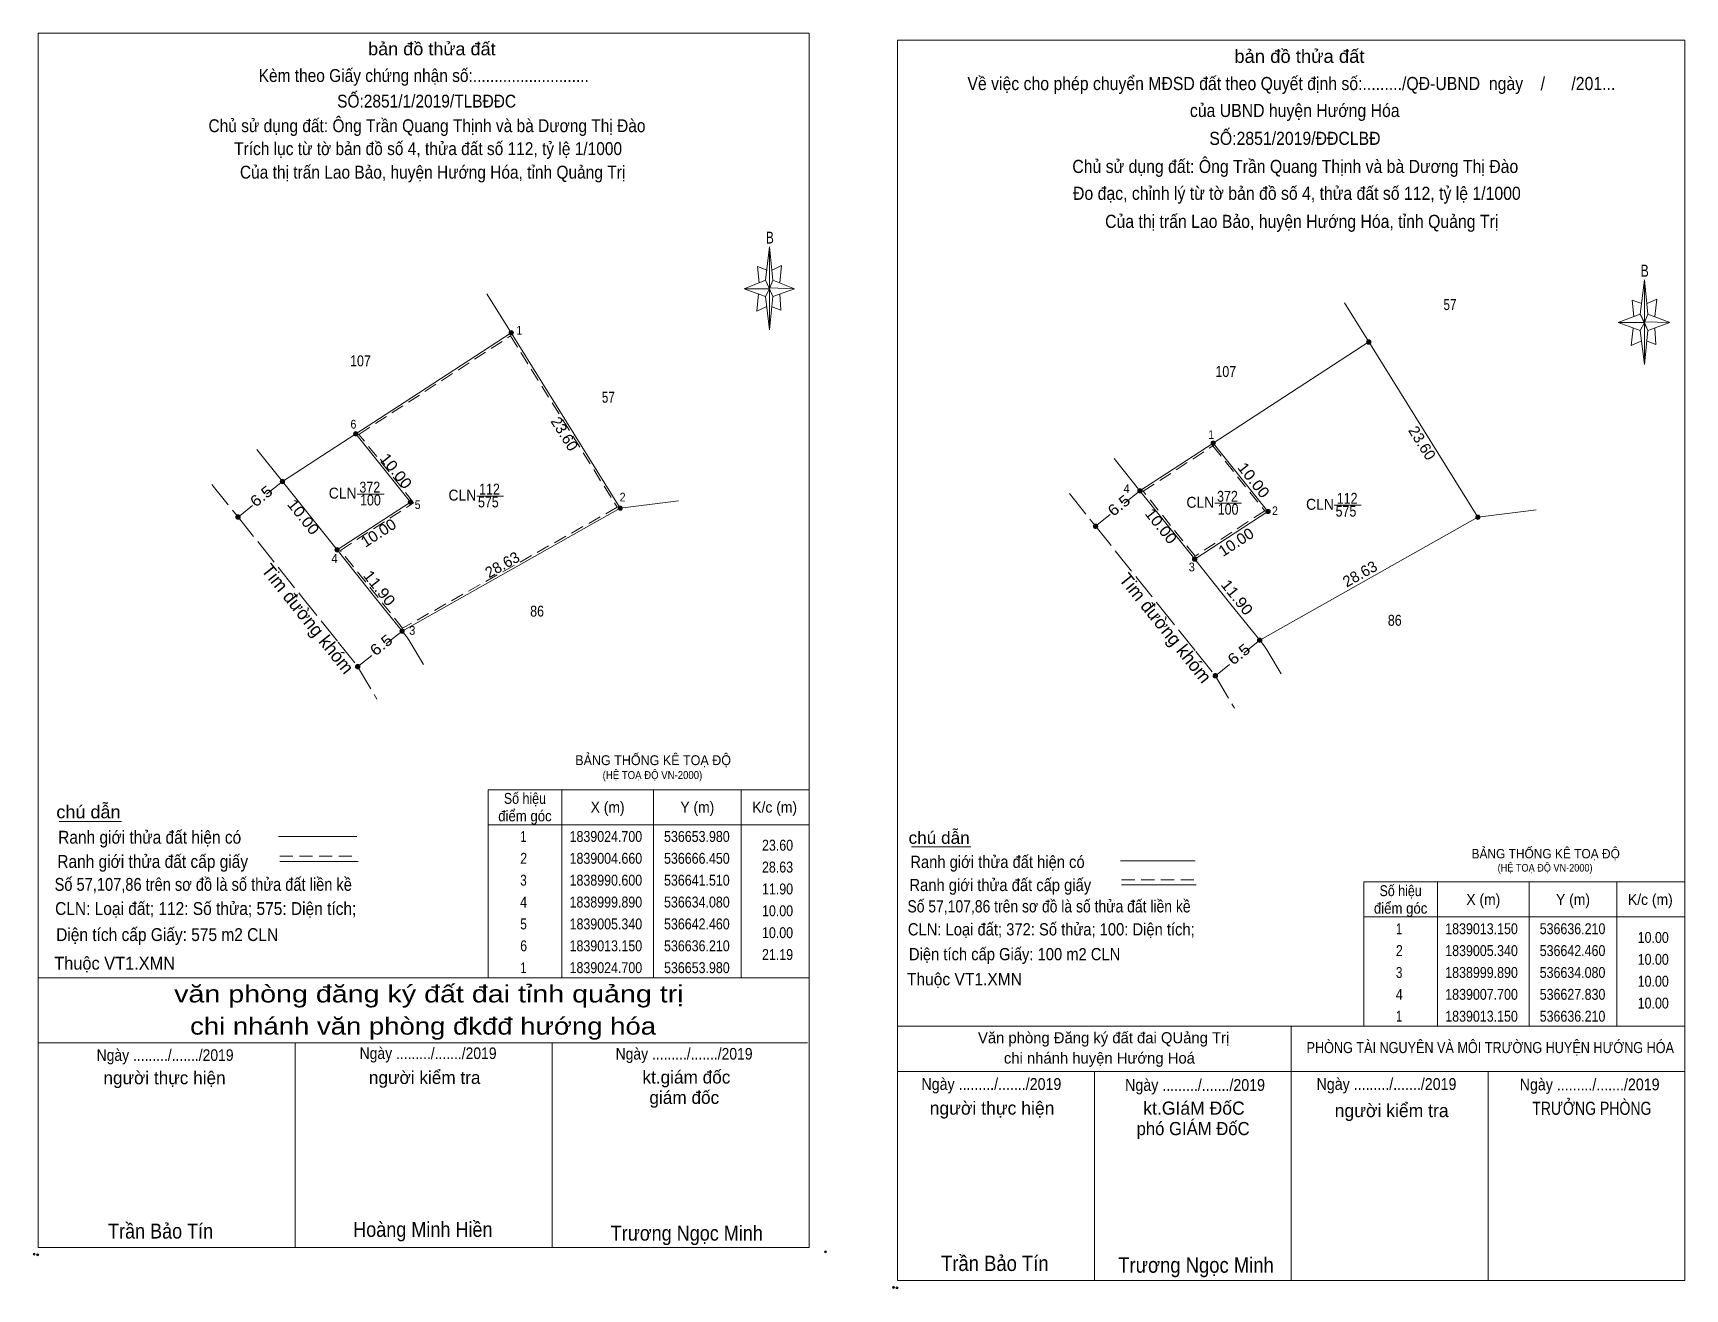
# Model space of a CAD drawing. Header units: metres. Extents: x 536299 to 536673, y 1838721 to 1839052.
# Drawn here: x 536299.4 to 536488.2, y 1838721.5 to 1838865.1 of the extents above; entities that cross this region are included whole.
import ezdxf
from ezdxf.enums import TextEntityAlignment as Align

# ---------------------------------------------------------------- set-up
doc = ezdxf.new("R2010")
doc.units = ezdxf.units.M
doc.header["$LTSCALE"] = 0.5
doc.header["$PDMODE"] = 32
doc.header["$PDSIZE"] = 0.25
doc.linetypes.add('LONG_DASHED', pattern=[7.5, 6, -1.5])
doc.linetypes.add('MEDIUM_DASHED', pattern=[4.5, 3, -1.5])
for name, color, linetype, lineweight in [('1', 7, 'MEDIUM_DASHED', 13), ('10', 7, 'Continuous', 13), ('13', 7, 'Continuous', 13), ('17', 7, 'Continuous', 13), ('2', 7, 'Continuous', 13), ('22', 7, 'Continuous', 13), ('5', 7, 'Continuous', 13), ('6', 7, 'Continuous', 13), ('63', 7, 'MEDIUM_DASHED', 13)]:
    doc.layers.add(name, color=color, linetype=linetype, lineweight=lineweight)

msp = doc.modelspace()

# ---------------------------------------------------------------- hatches: boundary and pattern name
at = {"layer": '10'}
for points in [[(536354.2589, 1838830.7807, 1), (536353.7589, 1838830.7807, 1)], [(536452.28, 1838829.73, 1), (536451.78, 1838829.73, 1)], [(536336.4889, 1838819.2307, 1), (536335.9889, 1838819.2307, 1)], [(536434.51, 1838818.18, 1), (536434.01, 1838818.18, 1)], [(536342.7389, 1838811.4207, 1), (536342.2389, 1838811.4207, 1)], [(536366.7289, 1838810.7407, 1), (536366.2289, 1838810.7407, 1)], [(536440.76, 1838810.37, 1), (536440.26, 1838810.37, 1)], [(536464.75, 1838809.69, 1), (536464.25, 1838809.69, 1)], [(536334.3589, 1838805.9707, 1), (536333.8589, 1838805.9707, 1)], [(536432.38, 1838804.92, 1), (536431.88, 1838804.92, 1)]]:
    msp.add_hatch(color=256, dxfattribs=at).paths.add_polyline_path(points)
at = {"layer": '13'}
for points in [[(536328.1089, 1838813.7807, 1), (536327.6089, 1838813.7807, 1)], [(536426.13, 1838812.73, 1), (536425.63, 1838812.73, 1)], [(536341.7889, 1838796.6807, 1), (536341.2889, 1838796.6807, 1)], [(536439.81, 1838795.63, 1), (536439.31, 1838795.63, 1)]]:
    msp.add_hatch(color=256, dxfattribs=at).paths.add_polyline_path(points)
at = {"layer": '22'}
for points in [[(536336.7189, 1838792.6207, 1), (536336.2189, 1838792.6207, 1)], [(536434.74, 1838791.57, 1), (536434.24, 1838791.57, 1)]]:
    msp.add_hatch(color=256, dxfattribs=at).paths.add_polyline_path(points)
at = {"layer": '63'}
for points in [[(536323.0389, 1838809.7207, 1), (536322.5389, 1838809.7207, 1)], [(536421.06, 1838808.67, 1), (536420.56, 1838808.67, 1)]]:
    msp.add_hatch(color=256, dxfattribs=at).paths.add_polyline_path(points)

# ---------------------------------------------------------------- linework, layer by layer
at = {"layer": '1'}
msp.add_lwpolyline([(536353.93, 1838830.43), (536366.13, 1838810.83), (536341.6, 1838797), (536334.48, 1838805.91), (536342.86, 1838811.36), (536336.61, 1838819.17)], close=True, dxfattribs=at)
at = {"layer": '10'}
for p, q in [((536354.01, 1838830.78), (536366.48, 1838810.74)), ((536452.03, 1838829.73), (536464.5, 1838809.69)), ((536366.48, 1838810.74), (536371.66, 1838811.4)), ((536371.66, 1838811.4), (536373.13, 1838811.59)), ((536341.54, 1838796.68), (536366.48, 1838810.74)), ((536439.56, 1838795.63), (536464.5, 1838809.69)), ((536464.5, 1838809.69), (536469.68, 1838810.35)), ((536469.68, 1838810.35), (536471.15, 1838810.54))]:
    msp.add_line(p, q, dxfattribs=at)
for points in [[(536334.11, 1838805.97), (536342.49, 1838811.42), (536336.24, 1838819.23)], [(536432.13, 1838804.92), (536440.51, 1838810.37), (536434.26, 1838818.18)]]:
    msp.add_lwpolyline(points, dxfattribs=at)
for centre in [(536354.0089, 1838830.7807), (536452.03, 1838829.73), (536336.2389, 1838819.2307), (536434.26, 1838818.18), (536342.4889, 1838811.4207), (536366.4789, 1838810.7407), (536440.51, 1838810.37), (536464.5, 1838809.69), (536334.1089, 1838805.9707), (536432.13, 1838804.92)]:
    msp.add_circle(centre, 0.25, dxfattribs=at)
at = {"layer": '13'}
for p, q in [((536336.4, 1838812.35), (536339.47, 1838812.35)), ((536350.07, 1838812.12), (536353.14, 1838812.12)), ((536434.42, 1838811.3), (536437.49, 1838811.3)), ((536448.09, 1838811.07), (536451.16, 1838811.07))]:
    msp.add_line(p, q, dxfattribs=at)
for centre in [(536327.8589, 1838813.7807), (536425.88, 1838812.73), (536341.5389, 1838796.6807), (536439.56, 1838795.63)]:
    msp.add_circle(centre, 0.25, dxfattribs=at)
at = {"layer": '17'}
for p, q in [((536302.35, 1838774.92), (536309.46, 1838774.92)), ((536399.77, 1838772.03), (536406.54, 1838772.03))]:
    msp.add_line(p, q, dxfattribs=at)
at = {"layer": '2'}
for p, q in [((536324.92, 1838817.45), (536327.86, 1838813.78)), ((536422.94, 1838816.4), (536425.88, 1838812.73)), ((536327.86, 1838813.78), (536334.11, 1838805.97)), ((536425.88, 1838812.73), (536432.13, 1838804.92)), ((536334.11, 1838805.97), (536338.25, 1838800.79)), ((536432.13, 1838804.92), (536436.27, 1838799.74)), ((536338.25, 1838800.79), (536341.54, 1838796.68)), ((536436.27, 1838799.74), (536439.56, 1838795.63)), ((536341.54, 1838796.68), (536342.16, 1838795.91)), ((536439.56, 1838795.63), (536440.18, 1838794.86)), ((536459.87, 1838768), (536459.87, 1838751.5)), ((536470.37, 1838768), (536470.37, 1838751.5)), ((536480.37, 1838768), (536480.37, 1838751.5)), ((536451.47, 1838764), (536488.17, 1838764))]:
    msp.add_line(p, q, dxfattribs=at)
at = {"layer": '2', "linetype": 'MEDIUM_DASHED'}
msp.add_lwpolyline([(536434.21, 1838817.85), (536440.14, 1838810.43), (536432.18, 1838805.25), (536426.25, 1838812.67)], close=True, dxfattribs=at)
at = {"layer": '2'}
msp.add_lwpolyline([(536451.47, 1838768), (536488.17, 1838768), (536488.17, 1838751.5), (536451.47, 1838751.5)], close=True, dxfattribs=at)
at = {"layer": '22'}
for p, q in [((536354.01, 1838830.78), (536351.22, 1838835.25)), ((536452.03, 1838829.73), (536449.24, 1838834.2)), ((536341.01, 1838822.33), (536354.01, 1838830.78)), ((536439.03, 1838821.28), (536452.03, 1838829.73)), ((536336.24, 1838819.23), (536341.01, 1838822.33)), ((536434.26, 1838818.18), (536439.03, 1838821.28)), ((536327.86, 1838813.78), (536336.24, 1838819.23)), ((536425.88, 1838812.73), (536434.26, 1838818.18)), ((536326.04, 1838812.32), (536327.86, 1838813.78)), ((536424.06, 1838811.27), (536425.88, 1838812.73)), ((536322.79, 1838809.72), (536324.45, 1838811.05)), ((536420.81, 1838808.67), (536422.47, 1838810)), ((536342.16, 1838795.91), (536342.46, 1838795.4)), ((536336.48, 1838792.62), (536338.09, 1838793.91)), ((536342.46, 1838795.4), (536343.98, 1838792.86)), ((536440.18, 1838794.86), (536440.48, 1838794.35)), ((536440.48, 1838794.35), (536442, 1838791.81)), ((536434.5, 1838791.57), (536436.11, 1838792.86))]:
    msp.add_line(p, q, dxfattribs=at)
at = {"layer": '22', "linetype": 'LONG_DASHED'}
for p, q in [((536319.8, 1838813.45), (536322.69, 1838809.84)), ((536417.82, 1838812.4), (536420.71, 1838808.79)), ((536322.69, 1838809.84), (536329.93, 1838800.79)), ((536420.71, 1838808.79), (536427.95, 1838799.74)), ((536329.93, 1838800.79), (536334.25, 1838795.4)), ((536427.95, 1838799.74), (536432.27, 1838794.35)), ((536334.25, 1838795.4), (536336.46, 1838792.64)), ((536432.27, 1838794.35), (536434.48, 1838791.59)), ((536336.45, 1838792.65), (536338.65, 1838788.91)), ((536434.47, 1838791.6), (536436.67, 1838787.86))]:
    msp.add_line(p, q, dxfattribs=at)
at = {"layer": '22'}
for points in [[(536339.71, 1838795.21), (536339.95, 1838795.4), (536341.54, 1838796.68)], [(536437.73, 1838794.16), (536437.97, 1838794.35), (536439.56, 1838795.63)]]:
    msp.add_lwpolyline(points, dxfattribs=at)
at = {"layer": '22', "linetype": 'LONG_DASHED'}
for centre in [(536336.4689, 1838792.6207), (536434.49, 1838791.57)]:
    msp.add_circle(centre, 0.25, dxfattribs=at)
at = {"layer": '5'}
for p, q in [((536383.06, 1838836.79), (536383.54, 1838840.61)), ((536383.06, 1838834.94), (536380.62, 1838835.82)), ((536383.92, 1838836.79), (536386.38, 1838835.82)), ((536483.04, 1838832.93), (536483.53, 1838836.84)), ((536383.92, 1838834.94), (536383.54, 1838831.13)), ((536384.82, 1838833.36), (536383.85, 1838833.76)), ((536384.71, 1838835.22), (536384.82, 1838833.36)), ((536483.04, 1838831.04), (536480.55, 1838831.95)), ((536483.92, 1838832.93), (536486.43, 1838831.95)), ((536483.92, 1838831.04), (536483.53, 1838827.15)), ((536484.84, 1838829.44), (536483.85, 1838829.84)), ((536484.73, 1838831.33), (536484.84, 1838829.44)), ((536299.96, 1838757.05), (536388.08, 1838757.05)), ((536398.17, 1838751.5), (536488.17, 1838751.5)), ((536443.17, 1838722.44), (536443.17, 1838751.5)), ((536299.96, 1838749.61), (536387.88, 1838749.61)), ((536299.96, 1838749.61), (536387.88, 1838749.61)), ((536299.96, 1838749.61), (536387.88, 1838749.61)), ((536329.33, 1838726.21), (536329.33, 1838749.61)), ((536358.7, 1838726.21), (536358.7, 1838749.61)), ((536398.17, 1838746.34), (536488.17, 1838746.34)), ((536398.17, 1838746.34), (536487.97, 1838746.34)), ((536398.17, 1838746.34), (536487.97, 1838746.34)), ((536398.17, 1838722.44), (536398.17, 1838746.34)), ((536420.67, 1838722.44), (536420.67, 1838746.34)), ((536465.67, 1838722.44), (536465.67, 1838746.34))]:
    msp.add_line(p, q, dxfattribs=at)
for points in [[(536299.96, 1838865.05), (536388.08, 1838865.05), (536388.08, 1838726.21), (536299.96, 1838726.21)], [(536398.17, 1838864.24), (536488.17, 1838864.24), (536488.17, 1838722.44), (536398.17, 1838722.44)], [(536383.54, 1838840.61), (536383.92, 1838836.79), (536383.54, 1838835.82)], [(536383.54, 1838835.82), (536380.62, 1838835.82), (536383.06, 1838836.79), (536383.92, 1838834.94), (536386.38, 1838835.82), (536383.54, 1838835.92)], [(536383.54, 1838835.82), (536383.54, 1838831.13), (536383.06, 1838834.94)], [(536483.53, 1838836.84), (536483.92, 1838832.93), (536483.53, 1838831.95)], [(536483.53, 1838831.95), (536480.55, 1838831.95), (536483.04, 1838832.93), (536483.92, 1838831.04), (536486.43, 1838831.95), (536483.53, 1838832.04)], [(536483.53, 1838831.95), (536483.53, 1838827.15), (536483.04, 1838831.04)]]:
    msp.add_lwpolyline(points, close=True, dxfattribs=at)
for points in [[(536383.25, 1838837.96), (536382.18, 1838838.35), (536382.36, 1838836.5)], [(536383.85, 1838837.96), (536384.92, 1838838.46), (536384.71, 1838836.5)], [(536383.54, 1838835.82), (536383.06, 1838836.79), (536380.62, 1838835.82)], [(536383.54, 1838835.82), (536383.92, 1838834.94), (536386.38, 1838835.82)], [(536382.29, 1838835.22), (536382.08, 1838833.26), (536383.15, 1838833.76)], [(536483.24, 1838834.13), (536482.14, 1838834.53), (536482.33, 1838832.64)], [(536483.85, 1838834.13), (536484.94, 1838834.64), (536484.73, 1838832.64)], [(536483.53, 1838831.95), (536483.04, 1838832.93), (536480.55, 1838831.95)], [(536483.53, 1838831.95), (536483.92, 1838831.04), (536486.43, 1838831.95)], [(536482.25, 1838831.33), (536482.04, 1838829.33), (536483.13, 1838829.84)], [(536388.08, 1838726.21), (536299.96, 1838726.21), (536299.96, 1838749.61)], [(536488.17, 1838722.44), (536398.17, 1838722.44), (536398.17, 1838746.34)]]:
    msp.add_lwpolyline(points, dxfattribs=at)
for p in [(536299.48, 1838725.46), (536299.88, 1838725.38), (536397.7, 1838721.67), (536398.1, 1838721.6)]:
    msp.add_point(p, dxfattribs=at)
at = {"layer": '6'}
for p, q in [((536327.42, 1838773.21), (536336.38, 1838773.21)), ((536327.56, 1838770.35), (536336.51, 1838770.35)), ((536423.65, 1838770.4), (536432.18, 1838770.4)), ((536423.78, 1838767.68), (536432.3, 1838767.68)), ((536398.17, 1838751.5), (536488.17, 1838751.5))]:
    msp.add_line(p, q, dxfattribs=at)
at = {"layer": '6', "linetype": 'MEDIUM_DASHED'}
for p, q in [((536327.56, 1838770.95), (536336.57, 1838770.95)), ((536423.78, 1838768.25), (536432.36, 1838768.25))]:
    msp.add_line(p, q, dxfattribs=at)
at = {"layer": '6'}
msp.add_point((536389.93, 1838725.72), dxfattribs=at)
at = {"layer": '63', "linetype": 'Continuous'}
for p, q in [((536359.78, 1838778.55), (536359.78, 1838757.05)), ((536370.28, 1838778.55), (536370.28, 1838757.05)), ((536380.28, 1838778.55), (536380.28, 1838757.05)), ((536351.38, 1838774.55), (536388.08, 1838774.55))]:
    msp.add_line(p, q, dxfattribs=at)
msp.add_lwpolyline([(536351.38, 1838778.55), (536388.08, 1838778.55), (536388.08, 1838757.05), (536351.38, 1838757.05)], close=True, dxfattribs=at)
at = {"layer": '63'}
for centre in [(536322.7889, 1838809.7207), (536420.81, 1838808.67)]:
    msp.add_circle(centre, 0.25, dxfattribs=at)

# ---------------------------------------------------------------- texts
at = {"layer": '1'}
for s, height, width, p in [('BẢNG THỐNG KÊ TOẠ ĐỘ ', 1.126, 0.95, (536361.33, 1838781.36)), ('(HỆ TOẠ ĐỘ VN-2000)', 0.9106, 0.9, (536364.46, 1838779.77)), ('BẢNG THỐNG KÊ TOẠ ĐỘ ', 1.072, 0.95, (536463.78, 1838770.7)), ('(HỆ TOẠ ĐỘ VN-2000)', 0.8672, 0.9, (536466.76, 1838769.19))]:
    msp.add_text(s, height=height, dxfattribs=dict(at, width=width)).set_placement(p)
at = {"layer": '13'}
for s, width, p in [('57', 0.8, (536461.31, 1838833.38)), ('107', 0.85, (536336.775, 1838826.95)), ('107', 0.85, (536435.685, 1838825.73)), ('57', 0.8, (536365.11, 1838822.79)), ('CLN', 0.95, (536334.745, 1838811.83)), ('372', 0.85, (536337.845, 1838812.51)), ('CLN', 0.95, (536348.425, 1838811.6)), ('112', 0.85, (536351.525, 1838812.28)), ('372', 0.85, (536435.875, 1838811.46)), ('575', 0.85, (536351.395, 1838810.82)), ('CLN', 0.95, (536432.775, 1838810.78)), ('CLN', 0.95, (536446.455, 1838810.55)), ('575', 0.85, (536449.425, 1838809.77)), ('112', 0.85, (536449.555, 1838811.23)), ('86', 0.85, (536356.97, 1838798.34)), ('86', 0.85, (536455, 1838797.29))]:
    msp.add_text(s, height=1.25, dxfattribs=dict(at, width=width)).set_placement(p, align=Align.CENTER)
for p in [(536330.1743, 1838797.6187), (536428.2043, 1838796.5687)]:
    msp.add_text('Tim đường khóm', height=1.5, rotation=308.68, dxfattribs=at).set_placement(p, align=Align.CENTER)
at = {"layer": '2'}
for s, height, width, p in [(' 1', 1, 0.9, (536355.27, 1838830.57)), (' 6', 1, 0.9, (536336.31, 1838819.83)), (' 1', 1, 0.9, (536434.35, 1838818.63)), (' 4', 1, 0.95, (536424.71, 1838812.47)), (' 5', 1, 0.9, (536343.65, 1838810.64)), (' 2', 1, 0.9, (536367.08, 1838811.5)), (' 2', 1, 0.9, (536441.64, 1838809.94)), (' 4', 1, 0.95, (536334.17, 1838804.48)), (' 3', 1, 0.95, (536432.15, 1838803.51)), (' 3', 1, 0.95, (536343.05, 1838796.26)), ('10.00', 1.25, 0.85, (536486.32, 1838761.03)), ('10.00', 1.25, 0.85, (536486.32, 1838758.53)), ('10.00', 1.25, 0.85, (536486.32, 1838756.03)), ('10.00', 1.25, 0.85, (536486.32, 1838753.53))]:
    msp.add_text(s, height=height, dxfattribs=dict(at, width=width)).set_placement(p, align=Align.RIGHT)
for rotation, width, p in [(308.669, 1.1, (536329.7681, 1838809.3505)), (33.038, 1.05, (536339.1743, 1838807.3824)), (308.669, 1.1, (536427.7981, 1838808.3005)), (33.038, 1.05, (536437.2043, 1838806.3324))]:
    msp.add_text('10.00', height=1.25, rotation=rotation, dxfattribs=dict(at, width=width)).set_placement(p, align=Align.CENTER)
for s, width, p in [('100', 0.85, (536337.92, 1838811.04)), ('100', 0.85, (536435.95, 1838809.99)), ('Số hiệu', 0.85, (536455.67, 1838766.38)), ('điểm góc', 0.9, (536455.67, 1838764.38)), ('X (m)', 0.95, (536465.12, 1838765.38)), ('Y (m)', 0.95, (536475.375, 1838765.38)), ('K/c (m)', 0.95, (536484.215, 1838765.38)), (' 1', 0.75, (536455.32, 1838762.03)), ('1839013.150', 0.85, (536464.92, 1838762.03)), ('536636.210', 0.85, (536475.32, 1838762.03)), (' 2', 0.85, (536455.325, 1838759.53)), ('1839005.340', 0.85, (536464.92, 1838759.53)), ('536642.460', 0.85, (536475.32, 1838759.53)), (' 3', 0.8, (536455.315, 1838757.03)), ('1838999.890', 0.85, (536464.92, 1838757.03)), ('536634.080', 0.85, (536475.32, 1838757.03)), (' 4', 0.85, (536455.32, 1838754.53)), ('1839007.700', 0.85, (536464.92, 1838754.53)), ('536627.830', 0.85, (536475.32, 1838754.53)), (' 1', 0.75, (536455.32, 1838752.03)), ('1839013.150', 0.85, (536464.92, 1838752.03)), ('536636.210', 0.85, (536475.32, 1838752.03))]:
    msp.add_text(s, height=1.25, dxfattribs=dict(at, width=width)).set_placement(p, align=Align.CENTER)
at = {"layer": '22', "width": 1.15}
for p in [(536325.8344, 1838811.6144), (536423.8644, 1838810.5644), (536339.5444, 1838794.6044), (536437.5744, 1838793.5544)]:
    msp.add_text('6.5', height=1.25, rotation=38.687, dxfattribs=at).set_placement(p, align=Align.CENTER)
at = {"layer": '5'}
for s, height, width, p in [('bản đồ thửa đất', 1.469, 1.05, (536344.94, 1838862.51)), ('bản đồ thửa đất', 1.5, 1.05, (536444.1, 1838861.64)), ('Kèm theo Giấy chứng nhận số:...........................', 1.469, 0.9, (536344.015, 1838859.46)), ('Về việc cho phép chuyển MĐSD đất theo Quyết định số:........./QĐ-UBND  ngày    /      /201...', 1.5, 0.9, (536443.18, 1838858.53)), ('SỐ:2851/1/2019/TLBĐĐC', 1.47, 0.9, (536344.34, 1838856.53)), ('của UBND huyện Hướng Hóa', 1.5, 0.9, (536443.57, 1838855.45)), ('Chủ sử dụng đất: Ông Trần Quang Thịnh và bà Dương Thị Đào', 1.47, 0.9, (536344.385, 1838853.72)), ('SỐ:2851/2019/ĐĐCLBĐ', 1.5, 0.9, (536443.59, 1838852.26)), ('Trích lục từ tờ bản đồ số 4, thửa đất số 112, tỷ lệ 1/1000 ', 1.47, 0.9, (536344.755, 1838851.1)), ('Chủ sử dụng đất: Ông Trần Quang Thịnh và bà Dương Thị Đào', 1.5, 0.9, (536443.63, 1838849.05)), ('Của thị trấn Lao Bảo, huyện Hướng Hóa, tỉnh Quảng Trị', 1.47, 0.9, (536345.025, 1838848.41)), ('Đo đạc, chỉnh lý từ tờ bản đồ số 4, thửa đất số 112, tỷ lệ 1/1000 ', 1.5, 0.9, (536444.065, 1838845.98)), ('Của thị trấn Lao Bảo, huyện Hướng Hóa, tỉnh Quảng Trị', 1.5, 0.9, (536444.365, 1838842.77)), ('B', 1.349, 0.75, (536383.575, 1838840.99)), ('B', 1.377, 0.75, (536483.57, 1838837.19)), ('văn phòng đăng ký đất đai tỉnh quảng trị', 1.958, 1.25, (536344.6, 1838754.23)), ('chi nhánh văn phòng đkđđ hướng hóa', 1.958, 1.2, (536343.935, 1838750.55)), ('Ngày ........./......./2019', 1.322, 0.9, (536314.45, 1838747.55)), ('Ngày ........./......./2019', 1.322, 0.9, (536344.51, 1838747.76)), ('Ngày ........./......./2019', 1.322, 0.9, (536373.77, 1838747.7)), ('Ngày ........./......./2019', 1.35, 0.9, (536408.895, 1838744.23)), ('Ngày ........./......./2019', 1.35, 0.9, (536432.175, 1838744.12)), ('Ngày ........./......./2019', 1.35, 0.9, (536454.055, 1838744.23)), ('Ngày ........./......./2019', 1.35, 0.9, (536477.275, 1838744.18)), ('TRƯỞNG PHÒNG', 1.5, 0.8, (536477.525, 1838741.38)), ('phó GIÁM ĐốC', 1.5, 0.95, (536431.95, 1838739.06)), ('Trần Bảo Tín', 1.71, 0.9, (536313.935, 1838727.24)), ('Hoàng Minh Hiền', 1.712, 0.9, (536343.91, 1838727.43)), ('Trương Ngọc Minh', 1.712, 0.9, (536374.08, 1838727)), ('Trần Bảo Tín', 1.75, 0.9, (536409.29, 1838723.53)), ('Trương Ngọc Minh', 1.75, 0.9, (536432.285, 1838723.33))]:
    msp.add_text(s, height=height, dxfattribs=dict(at, width=width)).set_placement(p, align=Align.CENTER)
for s, height, p in [('người kiểm tra', 1.469, (536344.12, 1838744.91)), ('kt.giám đốc', 1.47, (536374.035, 1838744.96)), ('người thực hiện', 1.469, (536314.385, 1838744.88)), ('giám đốc', 1.47, (536373.795, 1838742.63)), ('người thực hiện', 1.5, (536408.97, 1838741.4)), ('kt.GIáM ĐốC', 1.5, (536432.055, 1838741.4)), ('người kiểm tra', 1.5, (536454.645, 1838741.12))]:
    msp.add_text(s, height=height, dxfattribs=at).set_placement(p, align=Align.CENTER)
at = {"layer": '6'}
for s, height, width, p in [('chú dẫn', 1.469, 1.05, (536302.02, 1838775.28)), ('Ranh giới thửa đất hiện có ', 1.469, 0.9, (536302.23, 1838772.38)), ('chú dẫn', 1.399, 1.05, (536399.43, 1838772.36)), ('Ranh giới thửa đất cấp giấy', 1.469, 0.9, (536302.13, 1838769.61)), ('Ranh giới thửa đất hiện có ', 1.399, 0.9, (536399.63, 1838769.6)), ('Số 57,107,86 trên sơ đồ là số thửa đất liền kề', 1.47, 0.85, (536301.82, 1838766.99)), ('Ranh giới thửa đất cấp giấy', 1.399, 0.9, (536399.53, 1838766.96)), ('CLN: Loại đất; 112: Số thửa; 575: Diện tích;', 1.47, 0.9, (536301.88, 1838764.23)), ('Số 57,107,86 trên sơ đồ là số thửa đất liền kề', 1.4, 0.85, (536399.3, 1838764.52)), ('Diện tích cấp Giấy: 575 m2 CLN', 1.47, 0.9, (536302, 1838761.25)), ('CLN: Loại đất; 372: Số thửa; 100: Diện tích;', 1.4, 0.9, (536399.35, 1838761.89)), ('Diện tích cấp Giấy: 100 m2 CLN', 1.4, 0.9, (536399.47, 1838759.05)), ('Thuộc VT1.XMN', 1.47, 0.95, (536301.78, 1838757.98)), ('Thuộc VT1.XMN', 1.4, 0.95, (536399.24, 1838756.19))]:
    msp.add_text(s, height=height, dxfattribs=dict(at, width=width)).set_placement(p)
for s, p in [(' Văn phòng Đăng ký đất đai QUảng Trị', (536421.49, 1838749.56)), ('chi nhánh huyện Hướng Hoá', (536421.24, 1838747.24))]:
    msp.add_text(s, height=1.267, dxfattribs=at).set_placement(p, align=Align.CENTER)
at = {"layer": '6', "width": 0.85}
msp.add_text('PHÒNG TÀI NGUYÊN VÀ MÔI TRƯỜNG HUYỆN HƯỚNG HÓA', height=1.27, dxfattribs=at).set_placement((536465.915, 1838748.44), align=Align.CENTER)
at = {"layer": '63'}
for s, rotation, p in [('23.60', 301.892, (536359.5666, 1838818.9052)), ('23.60', 301.892, (536457.5966, 1838817.8552)), ('28.63', 29.412, (536353.2981, 1838803.7275)), ('28.63', 29.412, (536451.3281, 1838802.6775))]:
    msp.add_text(s, height=1.25, rotation=rotation, dxfattribs=at).set_placement(p, align=Align.CENTER)
at = {"layer": '63', "width": 1.1}
for s, rotation, p in [('10.00', 308.669, (536340.3581, 1838814.6005)), ('10.00', 308.669, (536438.3881, 1838813.5505)), ('11.90', 308.652, (536338.4573, 1838801.2104)), ('11.90', 308.652, (536436.4873, 1838800.1604))]:
    msp.add_text(s, height=1.25, rotation=rotation, dxfattribs=at).set_placement(p, align=Align.CENTER)
at = {"layer": '63'}
for s, width, p in [('Số hiệu', 0.85, (536355.58, 1838776.93)), ('X (m)', 0.95, (536365.03, 1838775.93)), ('Y (m)', 0.95, (536375.285, 1838775.93)), ('K/c (m)', 0.95, (536384.125, 1838775.93)), ('điểm góc', 0.9, (536355.58, 1838774.93)), (' 1', 0.75, (536355.23, 1838772.58)), ('1839024.700', 0.85, (536364.83, 1838772.58)), ('536653.980', 0.85, (536375.23, 1838772.58)), (' 2', 0.85, (536355.235, 1838770.08)), ('1839004.660', 0.85, (536364.83, 1838770.08)), ('536666.450', 0.85, (536375.23, 1838770.08)), (' 3', 0.8, (536355.225, 1838767.58)), ('1838990.600', 0.85, (536364.83, 1838767.58)), ('536641.510', 0.85, (536375.23, 1838767.58)), (' 4', 0.85, (536355.23, 1838765.08)), ('1838999.890', 0.85, (536364.83, 1838765.08)), ('536634.080', 0.85, (536375.23, 1838765.08)), (' 5', 0.8, (536355.235, 1838762.58)), ('1839005.340', 0.85, (536364.83, 1838762.58)), ('536642.460', 0.85, (536375.23, 1838762.58)), (' 6', 0.85, (536355.235, 1838760.08)), ('1839013.150', 0.85, (536364.83, 1838760.08)), ('536636.210', 0.85, (536375.23, 1838760.08)), (' 1', 0.75, (536355.23, 1838757.58)), ('1839024.700', 0.85, (536364.83, 1838757.58)), ('536653.980', 0.85, (536375.23, 1838757.58))]:
    msp.add_text(s, height=1.25, dxfattribs=dict(at, width=width)).set_placement(p, align=Align.CENTER)
at = {"layer": '63', "width": 0.85}
for s, p in [('23.60', (536386.23, 1838771.58)), ('28.63', (536386.23, 1838769.08)), ('11.90', (536386.23, 1838766.58)), ('10.00', (536386.23, 1838764.08)), ('10.00', (536386.23, 1838761.58)), ('21.19', (536386.23, 1838759.08))]:
    msp.add_text(s, height=1.25, dxfattribs=at).set_placement(p, align=Align.RIGHT)

doc.saveas('drawing.dxf')
